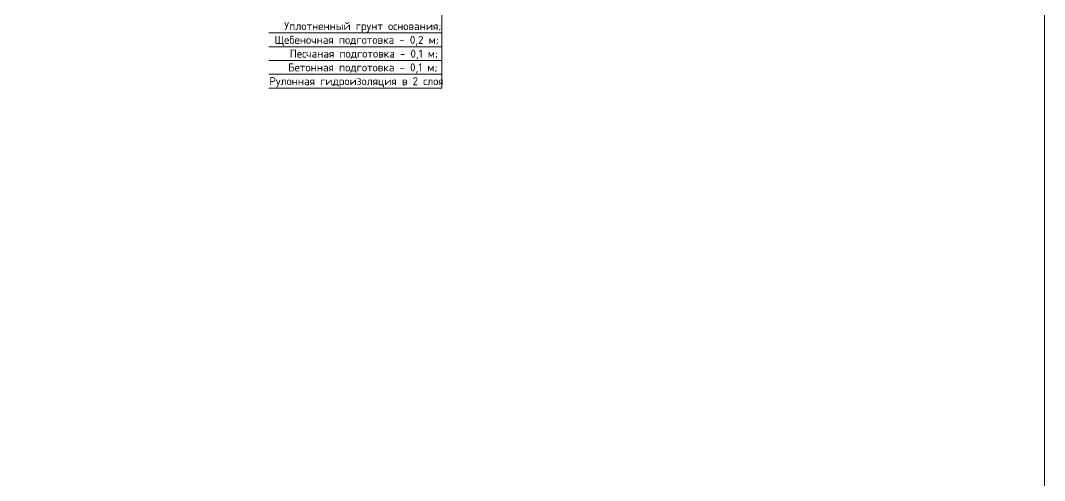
# Model space of a CAD drawing. Header units: millimetres. Extents: x 4549725 to 4654742, y -2132028 to -2073990.
# Drawn here: x 4607252 to 4623250, y -2109401 to -2102219 of the extents above; entities that cross this region are included whole.
import ezdxf

# ---------------------------------------------------------------- set-up
doc = ezdxf.new("R2010")
doc.units = ezdxf.units.MM
doc.layers.add('выноски', color=7, linetype='Continuous', lineweight=20)
doc.layers.add('помощь', color=1, linetype='Continuous', lineweight=0, plot=False)
doc.styles.add('ISOCPEUR', font='isocpeur.ttf')

msp = doc.modelspace()

# ---------------------------------------------------------------- linework, layer by layer
at = {"layer": 'выноски', "linetype": 'Continuous'}
for p, q in [((4613833, -2100785.6), (4613833, -2102413.6)), ((4611130.6, -2102413.6), (4613833, -2102413.6)), ((4613833, -2102413.6), (4613833, -2103273.6)), ((4611130.6, -2102628.6), (4613833, -2102628.6)), ((4611130.6, -2102843.6), (4613833, -2102843.6)), ((4611130.6, -2103058.6), (4613833, -2103058.6)), ((4611130.6, -2103273.6), (4613833, -2103273.6))]:
    msp.add_line(p, q, dxfattribs=at)
at = {"layer": 'помощь'}
msp.add_lwpolyline([(4596436.1, -2089955), (4623249.6, -2089955), (4623249.6, -2111978.9), (4596436.1, -2111978.9)], close=True, dxfattribs=at)

# ---------------------------------------------------------------- texts
at = {"layer": 'выноски', "linetype": 'Continuous', "char_height": 125, "attachment_point": 1, "style": 'ISOCPEUR'}
for s, insert, width in [('\\f|b0|i0|c0|p34;\\W1.0000000000;\\T1.0000000000;\\o\\lУплотненный грунт основания;', (4611372.1, -2102243.6), 3238.095), ('\\f|b0|i0|c0|p34;\\W1.0000000000;\\T1.0000000000;\\o\\lЩебеночная подготовка - 0,2 м;', (4611221.2, -2102458.6), 3494.048), ('\\f|b0|i0|c0|p34;\\W1.0000000000;\\T1.0000000000;\\o\\lПесчаная подготовка - 0,1 м;', (4611458.7, -2102673.6), 3196.429), ('\\f|b0|i0|c0|p34;\\W1.0000000000;\\T1.0000000000;\\o\\lБетонная подготовка - 0,1 м;', (4611433.7, -2102888.6), 3261.905), ('\\f|b0|i0|c0|p34;\\W1.0000000000;\\T1.0000000000;\\o\\lРулонная гидроизоляция в 2 слоя', (4611139.9, -2103103.6), 3500)]:
    msp.add_mtext(s, dxfattribs=dict(at, insert=insert, width=width))

doc.saveas('drawing.dxf')
